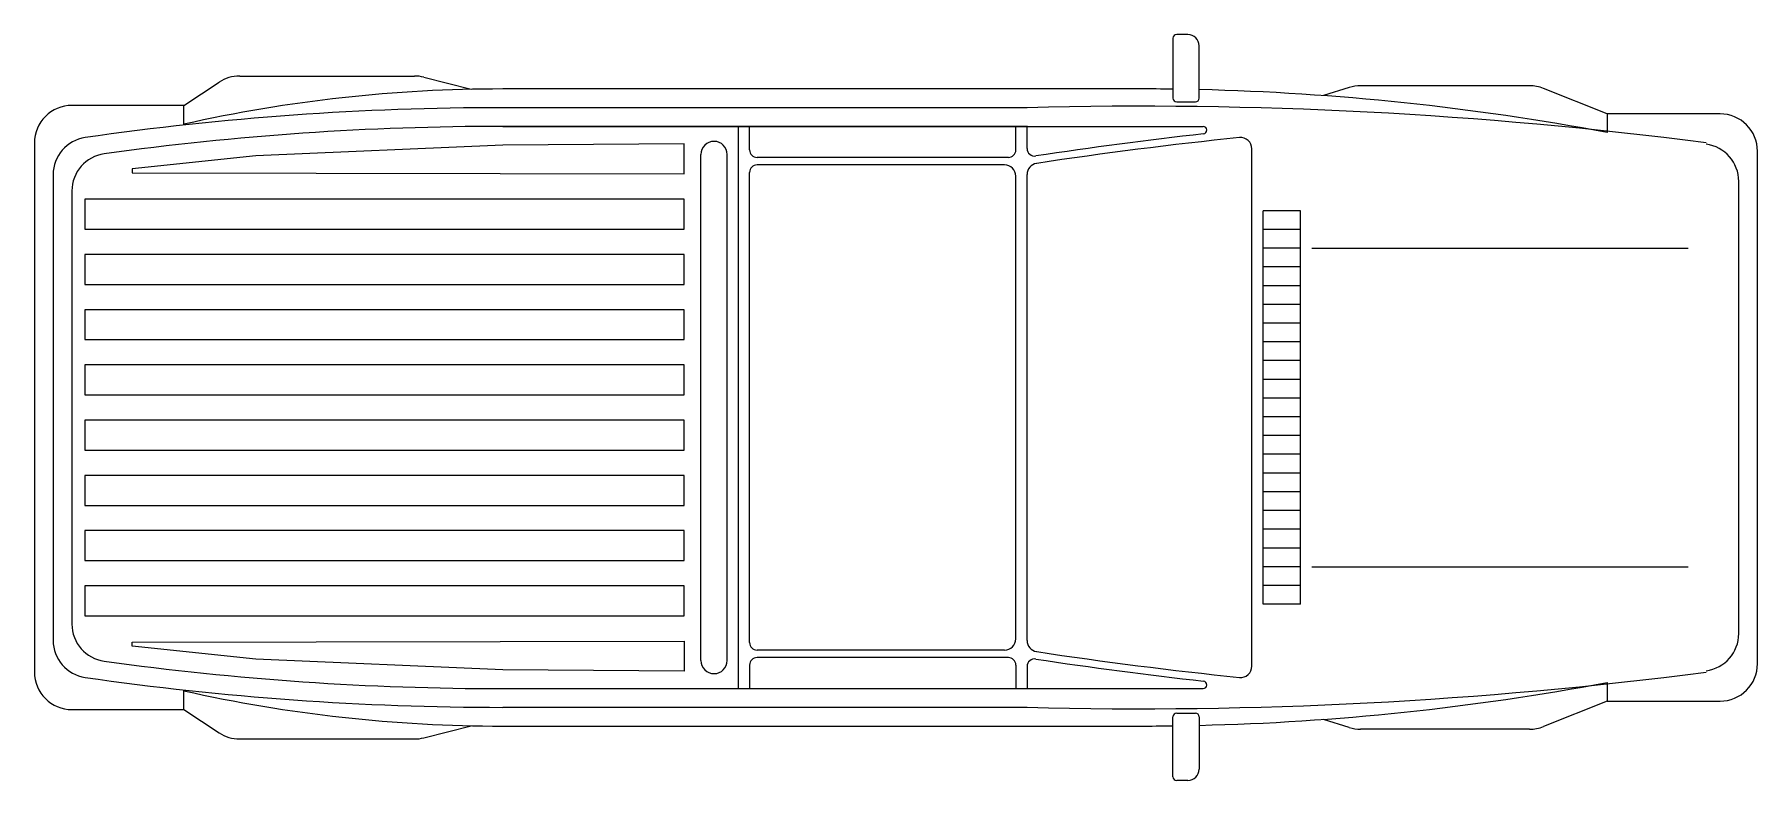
# Model space of a CAD drawing. Extents: x 14.65 to 19.25, y 34.19 to 36.18.
import ezdxf

# ---------------------------------------------------------------- set-up
doc = ezdxf.new("R2010")
doc.units = 0
doc.layers.get('0').update_dxf_attribs({"linetype": 'CONTINUOUS'})

msp = doc.modelspace()

# ---------------------------------------------------------------- linework, layer by layer
for p, q in [((17.6859, 36.1706), (17.6859, 36.0106)), ((17.7259, 36.1806), (17.6959, 36.1806)), ((17.7559, 36.0106), (17.7559, 36.1506)), ((15.1944, 36.0697), (15.6613, 36.0697)), ((15.6861, 36.0666), (15.8121, 36.0343)), ((15.0455, 35.9913), (15.1393, 36.0532)), ((17.5965, 36.0353), (15.8965, 36.0353)), ((18.1566, 36.0391), (18.0878, 36.0174)), ((18.638, 36.0437), (18.1867, 36.0437)), ((18.8454, 35.9688), (18.675, 36.0366)), ((15.0455, 35.9913), (14.7465, 35.9913)), ((15.0455, 35.9413), (15.0455, 35.9913)), ((17.2965, 35.9853), (15.8965, 35.9853)), ((17.6959, 36.0006), (17.7459, 36.0006)), ((17.2972, 35.9353), (15.8965, 35.9353)), ((15.8965, 35.9353), (17.7664, 35.9353)), ((16.5258, 34.4353), (16.5258, 35.9353)), ((16.5558, 35.8727), (16.5558, 35.9353)), ((17.2665, 35.8727), (17.2665, 35.9353)), ((17.2965, 35.8762), (17.2965, 35.9353)), ((19.1465, 35.9688), (18.8454, 35.9688)), ((18.8454, 35.9688), (18.8454, 35.9188)), ((14.6465, 35.8913), (14.6465, 34.4792)), ((15.8965, 35.8853), (15.2373, 35.8571)), ((16.3807, 35.8884), (15.8965, 35.8853)), ((16.3807, 35.8084), (16.3807, 35.8884)), ((15.2373, 35.8571), (14.9075, 35.8219)), ((16.4258, 34.5101), (16.4258, 35.8604)), ((16.4958, 34.5101), (16.4958, 35.8604)), ((17.2465, 35.8527), (16.5758, 35.8527)), ((17.8965, 34.4948), (17.8965, 35.8757)), ((19.2465, 34.5017), (19.2465, 35.8688)), ((14.6965, 35.8065), (14.6965, 34.564)), ((14.9075, 35.8219), (14.9075, 35.8111)), ((14.9075, 35.8111), (16.3807, 35.8084)), ((16.5558, 34.5578), (16.5558, 35.8127)), ((17.2365, 35.8327), (16.5758, 35.8327)), ((17.2665, 34.5678), (17.2665, 35.8027)), ((17.2965, 34.5636), (17.2965, 35.8069)), ((19.1965, 34.5821), (19.1965, 35.7885)), ((14.7465, 35.7631), (14.7465, 34.6074)), ((14.7807, 35.7411), (14.7807, 35.6611)), ((16.3807, 35.7411), (14.7807, 35.7411)), ((16.3807, 35.6611), (16.3807, 35.7411)), ((17.9265, 34.6603), (17.9265, 35.7103)), ((18.0265, 35.7103), (17.9265, 35.7103)), ((18.0265, 34.6603), (18.0265, 35.7103)), ((14.7807, 35.6611), (16.3807, 35.6611)), ((18.0265, 35.6603), (17.9265, 35.6603)), ((18.0265, 35.6103), (17.9265, 35.6103)), ((18.0565, 35.6103), (19.0612, 35.6103)), ((14.7807, 35.5937), (14.7807, 35.5137)), ((16.3807, 35.5937), (14.7807, 35.5937)), ((16.3807, 35.5137), (16.3807, 35.5937)), ((18.0265, 35.5603), (17.9265, 35.5603)), ((14.7807, 35.5137), (16.3807, 35.5137)), ((18.0265, 35.5103), (17.9265, 35.5103)), ((14.7807, 35.4463), (14.7807, 35.3663)), ((16.3807, 35.4463), (14.7807, 35.4463)), ((16.3807, 35.3663), (16.3807, 35.4463)), ((18.0265, 35.4603), (17.9265, 35.4603)), ((18.0265, 35.4103), (17.9265, 35.4103)), ((14.7807, 35.3663), (16.3807, 35.3663)), ((18.0265, 35.3603), (17.9265, 35.3603)), ((14.7807, 35.2989), (14.7807, 35.2189)), ((16.3807, 35.2989), (14.7807, 35.2989)), ((16.3807, 35.2189), (16.3807, 35.2989)), ((18.0265, 35.3103), (17.9265, 35.3103)), ((18.0265, 35.2603), (17.9265, 35.2603)), ((14.7807, 35.2189), (16.3807, 35.2189)), ((18.0265, 35.2103), (17.9265, 35.2103)), ((14.7807, 35.1516), (14.7807, 35.0716)), ((16.3807, 35.1516), (14.7807, 35.1516)), ((16.3807, 35.0716), (16.3807, 35.1516)), ((18.0265, 35.1603), (17.9265, 35.1603)), ((18.0265, 35.1103), (17.9265, 35.1103)), ((14.7807, 35.0716), (16.3807, 35.0716)), ((18.0265, 35.0603), (17.9265, 35.0603)), ((18.0265, 35.0103), (17.9265, 35.0103)), ((14.7807, 35.0042), (14.7807, 34.9242)), ((16.3807, 35.0042), (14.7807, 35.0042)), ((16.3807, 34.9242), (16.3807, 35.0042)), ((18.0265, 34.9603), (17.9265, 34.9603)), ((14.7807, 34.9242), (16.3807, 34.9242)), ((18.0265, 34.9103), (17.9265, 34.9103)), ((14.7807, 34.8568), (14.7807, 34.7768)), ((16.3807, 34.8568), (14.7807, 34.8568)), ((16.3807, 34.7768), (16.3807, 34.8568)), ((18.0265, 34.8603), (17.9265, 34.8603)), ((14.7807, 34.7768), (16.3807, 34.7768)), ((18.0265, 34.8103), (17.9265, 34.8103)), ((18.0265, 34.7603), (17.9265, 34.7603)), ((18.0565, 34.7603), (19.0612, 34.7603)), ((14.7807, 34.7095), (14.7807, 34.6295)), ((16.3807, 34.7095), (14.7807, 34.7095)), ((16.3807, 34.6295), (16.3807, 34.7095)), ((18.0265, 34.7103), (17.9265, 34.7103)), ((18.0265, 34.6603), (17.9265, 34.6603)), ((14.7807, 34.6295), (16.3807, 34.6295)), ((14.9075, 34.5595), (16.3807, 34.5621)), ((14.9075, 34.5486), (14.9075, 34.5595)), ((15.2373, 34.5135), (14.9075, 34.5486)), ((16.3807, 34.5621), (16.3807, 34.4821)), ((15.8965, 34.4853), (15.2373, 34.5135)), ((17.2365, 34.5378), (16.5758, 34.5378)), ((17.2465, 34.5178), (16.5758, 34.5178)), ((16.3807, 34.4821), (15.8965, 34.4853)), ((16.5558, 34.4978), (16.5558, 34.4353)), ((17.2665, 34.4978), (17.2665, 34.4353)), ((17.2965, 34.4943), (17.2965, 34.4353)), ((15.0455, 34.3792), (15.0455, 34.4292)), ((15.8965, 34.4353), (17.7664, 34.4353)), ((18.8454, 34.4517), (18.8454, 34.4017)), ((14.7465, 34.3792), (15.0455, 34.3792)), ((15.0455, 34.3792), (15.1393, 34.3174)), ((15.8965, 34.3853), (17.2965, 34.3853)), ((17.6959, 34.3699), (17.7459, 34.3699)), ((18.8454, 34.4017), (18.675, 34.3339)), ((18.8454, 34.4017), (19.1465, 34.4017)), ((15.6861, 34.3039), (15.8121, 34.3362)), ((15.8965, 34.3353), (17.5965, 34.3353)), ((17.6859, 34.1999), (17.6859, 34.3599)), ((17.7559, 34.3599), (17.7559, 34.2199)), ((18.1566, 34.3314), (18.0878, 34.3531)), ((18.638, 34.3268), (18.1867, 34.3268)), ((15.1944, 34.3008), (15.6613, 34.3008)), ((17.7259, 34.1899), (17.6959, 34.1899))]:
    msp.add_line(p, q)
for centre, radius, start, end in [((17.6959, 36.1706), 0.01, 90, 180), ((17.7259, 36.1506), 0.03, 0, 90), ((15.1944, 35.9697), 0.1, 90, 123.4258), ((15.6613, 35.9697), 0.1, 75.6563, 90), ((15.8965, 32.1356), 3.8996, 90, 102.6049), ((17.5965, 29.2799), 6.7554, 89.24188, 90), ((17.5965, 29.2799), 6.7554, 79.34623, 88.64807), ((18.1867, 35.9437), 0.1, 90, 107.5029), ((18.638, 35.9437), 0.1, 68.3018, 90), ((14.7465, 35.8913), 0.1, 90, 180), ((15.8965, 28.1625), 7.8228, 90, 98.18883), ((17.5965, 24.2192), 11.7699, 82.61498, 91.46056), ((17.6959, 36.0106), 0.01, 180, 270), ((17.7459, 36.0106), 0.01, 270, 0), ((15.8965, 28.1625), 7.7728, 90, 97.86547), ((17.7664, 35.9253), 0.01, 276.3867, 90), ((19.1465, 35.8688), 0.1, 360, 90), ((14.7965, 35.8065), 0.1, 98.1888, 180), ((16.4608, 35.8604), 0.035, 0, 180), ((19.0701, 24.2781), 11.7099, 96.38669, 98.59748), ((19.0701, 24.2781), 11.6899, 95.92456, 98.59978), ((17.8665, 35.8757), 0.03, 0, 95.9246), ((19.0965, 35.7885), 0.1, 0, 82.615), ((14.8465, 35.7631), 0.1, 97.8655, 180), ((16.5758, 35.8727), 0.02, 180, 270), ((17.2465, 35.8727), 0.02, 270, 0), ((17.3165, 35.8762), 0.02, 180, 278.5975), ((17.3265, 35.8069), 0.03, 98.5998, 180), ((16.5758, 35.8127), 0.02, 90, 180), ((17.2365, 35.8027), 0.03, 0, 90), ((14.8465, 34.6074), 0.1, 180, 262.1345), ((14.7965, 34.564), 0.1, 180, 261.8112), ((16.5758, 34.5578), 0.02, 180, 270), ((17.2365, 34.5678), 0.03, 270, 0), ((17.3265, 34.5636), 0.03, 180, 261.4002), ((19.0965, 34.5821), 0.1, 277.385, 0), ((15.8965, 42.208), 7.7728, 262.13453, 270), ((16.4608, 34.5101), 0.035, 180, 0), ((16.5758, 34.4978), 0.02, 90, 180), ((17.2465, 34.4978), 0.02, 0, 90), ((17.3165, 34.4943), 0.02, 81.4025, 180), ((19.0701, 46.0924), 11.7099, 261.40252, 263.61331), ((19.0701, 46.0924), 11.6899, 261.40022, 264.07544), ((19.1465, 34.5017), 0.1, 270, 360), ((14.7465, 34.4792), 0.1, 180, 270), ((15.8965, 42.208), 7.8228, 261.81117, 270), ((17.5965, 46.1513), 11.7699, 268.53944, 277.38502), ((17.7664, 34.4453), 0.01, 270, 83.6133), ((17.8665, 34.4948), 0.03, 264.0754, 0), ((15.8965, 38.2349), 3.8996, 257.3951, 270), ((17.5965, 41.0907), 6.7554, 271.35193, 280.65377), ((17.6959, 34.3599), 0.01, 90, 180), ((17.7459, 34.3599), 0.01, 0, 90), ((15.1944, 34.4008), 0.1, 236.5742, 270), ((17.5965, 41.0907), 6.7554, 270, 270.75812), ((17.5965, 41.0907), 6.7554, 270, 270.75812), ((18.1867, 34.4268), 0.1, 252.4971, 270), ((18.638, 34.4268), 0.1, 270, 291.6982), ((15.6613, 34.4008), 0.1, 270, 284.3437), ((17.6959, 34.1999), 0.01, 180, 270), ((17.7259, 34.2199), 0.03, 270, 0)]:
    msp.add_arc(centre, radius, start, end)

doc.saveas('drawing.dxf')
